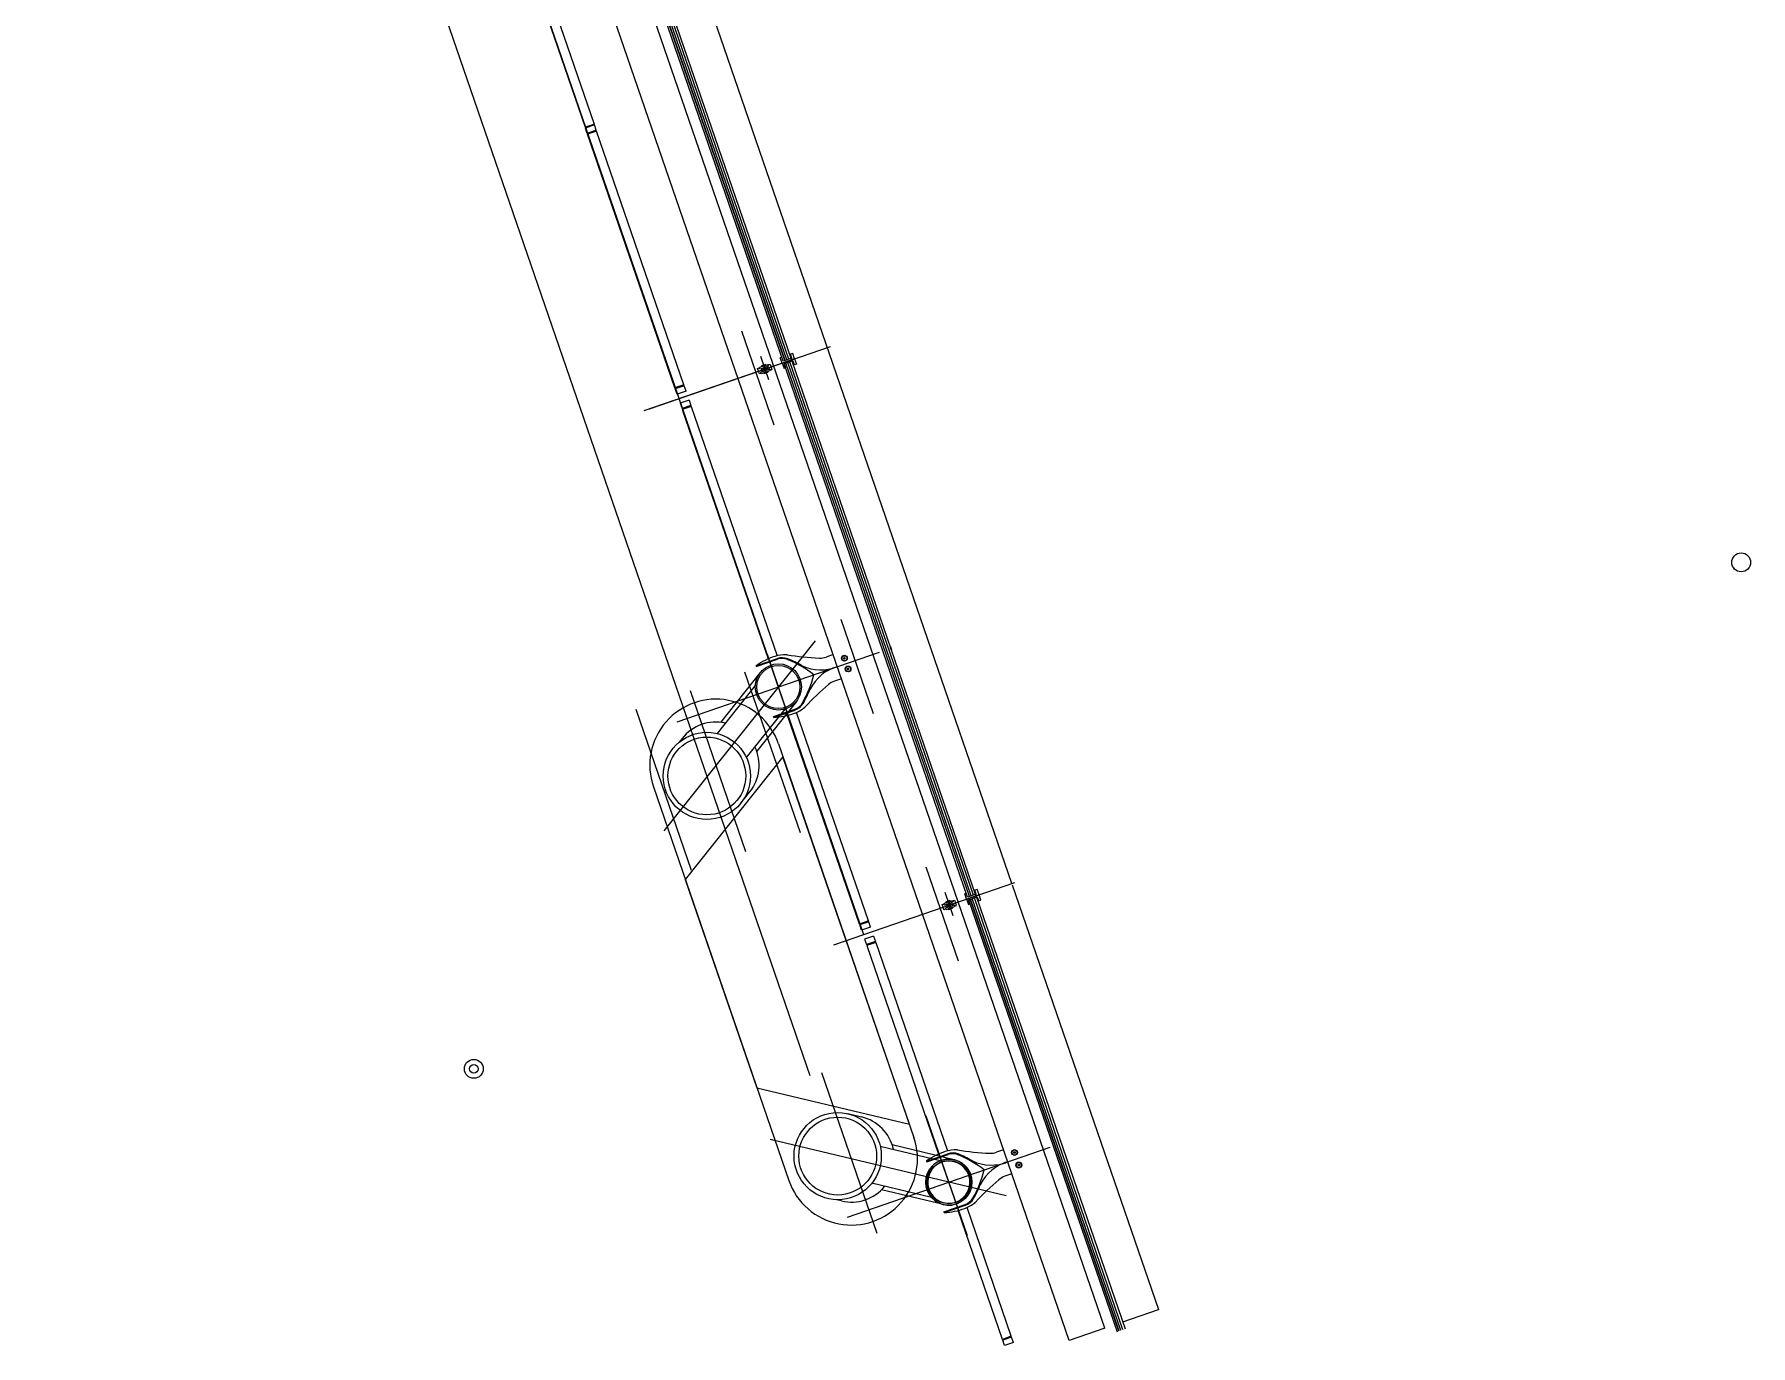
# Model space of a CAD drawing. Extents: x 809434 to 809707, y 818708 to 819364.
# Drawn here: x 809674.48 to 809683.57, y 818780.05 to 818786.99 of the extents above; entities that cross this region are included whole.
import ezdxf

# ---------------------------------------------------------------- set-up
doc = ezdxf.new("R2010")
doc.units = 0
for name, color, linetype in [('MAJ630_1', 7, 'Continuous'), ('MAJ630__', 7, 'Continuous'), ('MAJ640__', 7, 'Continuous'), ('MAJ640__1', 7, 'Continuous'), ('MMH294_S', 7, 'Continuous')]:
    doc.layers.add(name, color=color, linetype=linetype)

msp = doc.modelspace()

# ---------------------------------------------------------------- linework, layer by layer
at = {"layer": 'MAJ630_1'}
for p, q in [((809678.3259, 818783.6099), (809678.1156, 818783.3464)), ((809678.2994, 818783.5411), (809678.097, 818783.2874)), ((809678.4558, 818783.4163), (809678.2519, 818783.1609)), ((809678.517, 818783.4574), (809678.3068, 818783.1939)), ((809677.9122, 818783.2618), (809677.8953, 818783.2406)), ((809678.4217, 818783.2332), (809679.139, 818781.1501)), ((809677.7599, 818783.0053), (809678.4771, 818780.9222)), ((809678.2233, 818782.919), (809678.2694, 818782.9768)), ((809678.7892, 818781.2756), (809678.8611, 818781.2584)), ((809679.2786, 818781.0267), (809678.9607, 818781.1025)), ((809679.3521, 818781.0321), (809679.0242, 818781.1103)), ((809679.2322, 818780.8322), (809678.9165, 818780.9075)), ((809679.2954, 818780.7942), (809678.9675, 818780.8724)), ((809678.7551, 818780.8139), (809678.7287, 818780.8202))]:
    msp.add_line(p, q, dxfattribs=at)
msp.add_lwpolyline([(809679.1149, 818781.22), (809678.4458, 818783.1633), (809677.9286, 818782.5152), (809678.3084, 818781.4123), (809679.1149, 818781.22)], dxfattribs=at)
for centre, radius in [((809678.4215, 818783.5337), 0.1223), ((809678.4215, 818783.5337), 0.1143), ((809678.0428, 818783.063), 0.2309), ((809678.0428, 818783.063), 0.2059), ((809678.7356, 818781.051), 0.2309), ((809678.7356, 818781.051), 0.2059), ((809679.3238, 818780.9132), 0.1223), ((809679.3238, 818780.9132), 0.1143)]:
    msp.add_circle(centre, radius, dxfattribs=at)
for centre, radius, start, end in [((809678.0908, 818783.1193), 0.35, 19, 199.00003), ((809678.0908, 818783.1193), 0.2285, 77.36555, 141.41268), ((809678.0908, 818783.1193), 0.2285, 321.42148, 25.45906), ((809678.8081, 818781.0361), 0.2285, 12.54094, 76.57852), ((809678.8081, 818781.0361), 0.35, 198.9995, 19.00002), ((809678.8081, 818781.0361), 0.2285, 256.58732, 320.63445)]:
    msp.add_arc(centre, radius, start, end, dxfattribs=at)
at = {"layer": 'MAJ630__'}
for p, q in [((809679.6574, 818782.4936), (809675.7506, 818793.8399)), ((809678.4466, 818785.2575), (809677.4748, 818788.0799)), ((809678.4891, 818785.2722), (809677.5174, 818788.0942)), ((809679.1846, 818782.3308), (809677.2328, 818787.9992)), ((809678.4393, 818785.2788), (809678.4319, 818785.2763)), ((809678.4417, 818785.2479), (809678.4319, 818785.2763)), ((809678.4466, 818785.2575), (809678.4393, 818785.2788)), ((809678.5072, 818785.2705), (809678.4417, 818785.2479)), ((809678.5072, 818785.2705), (809678.4417, 818785.2479)), ((809678.4417, 818785.2479), (809678.4515, 818785.2195)), ((809678.4925, 818785.2733), (809678.4466, 818785.2575)), ((809678.4974, 818785.2591), (809678.4515, 818785.2433)), ((809679.4233, 818782.421), (809678.4515, 818785.2433)), ((809678.4515, 818785.2433), (809678.4588, 818785.2221)), ((809678.4975, 818785.2988), (809678.4852, 818785.2946)), ((809678.4925, 818785.2733), (809678.4852, 818785.2946)), ((809679.4658, 818782.4356), (809678.494, 818785.258)), ((809678.4974, 818785.2591), (809678.5047, 818785.2379)), ((809678.5072, 818785.2705), (809678.4975, 818785.2988)), ((809678.517, 818785.2421), (809678.5047, 818785.2379)), ((809678.5072, 818785.2705), (809678.517, 818785.2421)), ((809678.4588, 818785.2221), (809678.4515, 818785.2195)), ((809679.416, 818782.4422), (809679.4087, 818782.4397)), ((809679.4184, 818782.4114), (809679.4087, 818782.4397)), ((809679.4233, 818782.421), (809679.416, 818782.4422)), ((809679.4839, 818782.4339), (809679.4184, 818782.4114)), ((809679.4839, 818782.4339), (809679.4184, 818782.4114)), ((809679.4692, 818782.4368), (809679.4233, 818782.421)), ((809679.4742, 818782.4623), (809679.4619, 818782.458)), ((809679.4692, 818782.4368), (809679.4619, 818782.458)), ((809679.4707, 818782.4214), (809680.2576, 818780.1363)), ((809679.4839, 818782.4339), (809679.4742, 818782.4623)), ((809679.6598, 818782.4865), (809680.4338, 818780.2388)), ((809679.961, 818780.076), (809679.1846, 818782.3308)), ((809679.4282, 818782.4068), (809680.215, 818780.1216)), ((809680.2447, 818780.1737), (809680.4338, 818780.2388)), ((809680.1501, 818780.1411), (809679.961, 818780.076))]:
    msp.add_line(p, q, dxfattribs=at)
for points in [[(809678.3034, 818783.6454), (809678.3048, 818783.6414), (809678.4176, 818783.6803)], [(809678.7115, 818783.7049), (809678.6747, 818783.6922)], [(809678.7555, 818783.5773), (809678.7186, 818783.5646)], [(809678.3972, 818783.3729), (809678.3958, 818783.3769), (809678.5086, 818783.4158)], [(809679.4184, 818782.4114), (809679.4282, 818782.383), (809679.4355, 818782.3855), (809679.4282, 818782.4068), (809679.4741, 818782.4226), (809679.4814, 818782.4013)], [(809679.4814, 818782.4013), (809679.4937, 818782.4055), (809679.4839, 818782.4339)], [(809679.2057, 818781.0249), (809679.2071, 818781.0209), (809679.3199, 818781.0598)], [(809679.6138, 818781.0844), (809679.577, 818781.0717)], [(809679.6578, 818780.9568), (809679.6209, 818780.9441)], [(809679.2995, 818780.7524), (809679.2981, 818780.7564), (809679.411, 818780.7952)]]:
    msp.add_lwpolyline(points, dxfattribs=at)
for radius in [0.1223, 0.1143]:
    msp.add_circle((809678.4215, 818783.5337), radius, dxfattribs=at)
for centre, radius, start, end in [((809678.5035, 818783.3714), 0.3393, 107.29394, 126.13928), ((809678.458, 818783.5321), 0.1724, 87.60393, 108.72489), ((809678.442, 818783.6094), 0.075, 68.03764, 109), ((809678.4643, 818783.6843), 0.02, 80.57421, 87.60393), ((809678.6871, 818785.0262), 1.3402, 260.57421, 267.92155), ((809678.6421, 818783.7868), 0.1, 267.92155, 289), ((809678.2595, 818783.1569), 0.5628, 51.63214, 68.03764), ((809678.0619, 818783.7309), 0.5628, 329.96236, 346.36786), ((809679.5497, 818782.5211), 1.3402, 130.07845, 137.42579), ((809678.7512, 818783.4701), 0.1, 109, 130.07845), ((809678.4493, 818783.5574), 0.1724, 289.2751, 310.39607), ((809678.4842, 818783.4867), 0.075, 289, 329.96236), ((809678.548, 818783.4413), 0.02, 310.39607, 317.42579), ((809678.3862, 818783.712), 0.3393, 271.86071, 290.70605), ((809679.4058, 818780.7509), 0.3393, 107.29394, 126.13928), ((809679.3603, 818780.9116), 0.1724, 87.60393, 108.72489), ((809679.3443, 818780.9888), 0.075, 68.03764, 109), ((809679.3666, 818781.0638), 0.02, 80.57421, 87.60393), ((809679.5894, 818782.4057), 1.3402, 260.57421, 267.92155), ((809679.1618, 818780.5364), 0.5628, 51.63214, 68.03764), ((809679.5444, 818781.1663), 0.1, 267.92155, 289), ((809679.3238, 818780.9132), 0.122, 19, 199), ((809679.3238, 818780.9132), 0.112, 19, 199), ((809678.9642, 818781.1103), 0.5628, 329.96236, 346.36786), ((809679.3238, 818780.9132), 0.122, 199, 19), ((809679.3238, 818780.9132), 0.112, 199, 19), ((809680.452, 818779.9006), 1.3402, 130.07845, 137.42579), ((809679.6535, 818780.8495), 0.1, 109, 130.07845), ((809679.2885, 818781.0915), 0.3393, 271.86071, 290.70605), ((809679.3516, 818780.9369), 0.1724, 289.2751, 310.39607), ((809679.3865, 818780.8662), 0.075, 289, 329.96236), ((809679.4503, 818780.8208), 0.02, 310.39607, 317.42579)]:
    msp.add_arc(centre, radius, start, end, dxfattribs=at)
msp.add_open_spline([(809679.3097, 818782.3567), (809679.3097, 818782.3567), (809679.3097, 818782.3567), (809679.3096, 818782.3567), (809679.3095, 818782.3567), (809679.3095, 818782.3568), (809679.3094, 818782.3568), (809679.3094, 818782.3568), (809679.3093, 818782.3569), (809679.3093, 818782.3569), (809679.3093, 818782.3569), (809679.3092, 818782.357), (809679.3092, 818782.357), (809679.3091, 818782.3571), (809679.3091, 818782.3571), (809679.309, 818782.3571)], degree=3, dxfattribs=at)
at = {"layer": 'MAJ640__'}
for p, q in [((809679.3737, 818782.396), (809677.4219, 818788.0643)), ((809678.4561, 818785.2608), (809677.4842, 818788.0831)), ((809678.4568, 818785.261), (809677.485, 818788.0834)), ((809678.4662, 818785.2643), (809677.4944, 818788.0866)), ((809678.4776, 818785.2682), (809677.5058, 818788.0906)), ((809678.3664, 818785.2392), (809678.3224, 818785.224)), ((809678.3316, 818785.2192), (809678.3623, 818785.2298)), ((809678.3322, 818785.2316), (809678.354, 818785.2391)), ((809678.3329, 818785.2329), (809678.3322, 818785.2316)), ((809678.3322, 818785.2316), (809678.3332, 818785.2288)), ((809678.3527, 818785.2397), (809678.3329, 818785.2329)), ((809678.3332, 818785.2288), (809678.355, 818785.2363)), ((809678.3356, 818785.2296), (809678.3353, 818785.229)), ((809678.3354, 818785.2285), (809678.3353, 818785.229)), ((809678.3526, 818785.2355), (809678.3532, 818785.2352)), ((809678.3527, 818785.2397), (809678.354, 818785.2391)), ((809678.3534, 818785.2347), (809678.3532, 818785.2352)), ((809678.354, 818785.2391), (809678.355, 818785.2363)), ((809678.3699, 818785.2324), (809678.3623, 818785.2298)), ((809678.3675, 818785.2382), (809678.3779, 818785.2418)), ((809678.3779, 818785.2418), (809678.3877, 818785.2134)), ((809679.4328, 818782.4242), (809678.4609, 818785.2466)), ((809679.4335, 818782.4245), (809678.4617, 818785.2468)), ((809679.4429, 818782.4277), (809678.4711, 818785.2501)), ((809679.4543, 818782.4316), (809678.4825, 818785.254)), ((809678.3117, 818785.219), (809678.3222, 818785.2226)), ((809678.3215, 818785.1907), (809678.3117, 818785.219)), ((809678.3319, 818785.1942), (809678.3215, 818785.1907)), ((809678.3238, 818785.2166), (809678.3314, 818785.2192)), ((809678.3371, 818785.2026), (809678.3295, 818785.2)), ((809678.3372, 818785.2027), (809678.368, 818785.2133)), ((809678.3662, 818785.2037), (809678.3445, 818785.1962)), ((809678.3445, 818785.1962), (809678.3454, 818785.1933)), ((809678.3672, 818785.2008), (809678.3454, 818785.1933)), ((809678.3467, 818785.1927), (809678.3454, 818785.1933)), ((809678.3463, 818785.1968), (809678.346, 818785.1978)), ((809678.3467, 818785.1927), (809678.3666, 818785.1996)), ((809678.3643, 818785.203), (809678.364, 818785.204)), ((809678.3662, 818785.2037), (809678.3672, 818785.2008)), ((809678.3666, 818785.1996), (809678.3672, 818785.2008)), ((809678.3773, 818785.2099), (809678.3877, 818785.2134)), ((809680.2245, 818780.1249), (809679.4376, 818782.41)), ((809680.2252, 818780.1252), (809679.4384, 818782.4103)), ((809680.2346, 818780.1284), (809679.4478, 818782.4135)), ((809680.246, 818780.1323), (809679.4592, 818782.4174)), ((809679.2885, 818782.3825), (809679.2989, 818782.386)), ((809679.2933, 818782.3683), (809679.2885, 818782.3825)), ((809679.2982, 818782.3541), (809679.2933, 818782.3683)), ((809679.3086, 818782.3577), (809679.2982, 818782.3541)), ((809679.3431, 818782.4026), (809679.2991, 818782.3875)), ((809679.3005, 818782.38), (809679.3081, 818782.3826)), ((809679.3138, 818782.3661), (809679.3062, 818782.3635)), ((809679.3083, 818782.3827), (809679.339, 818782.3933)), ((809679.3089, 818782.3951), (809679.3307, 818782.4026)), ((809679.3096, 818782.3963), (809679.3089, 818782.3951)), ((809679.3089, 818782.3951), (809679.3099, 818782.3922)), ((809679.3294, 818782.4032), (809679.3096, 818782.3963)), ((809679.3099, 818782.3922), (809679.3317, 818782.3997)), ((809679.3123, 818782.3931), (809679.312, 818782.3924)), ((809679.3121, 818782.3919), (809679.312, 818782.3924)), ((809679.314, 818782.3661), (809679.3447, 818782.3767)), ((809679.3429, 818782.3671), (809679.3212, 818782.3596)), ((809679.3212, 818782.3596), (809679.3221, 818782.3568)), ((809679.3439, 818782.3643), (809679.3221, 818782.3568)), ((809679.3234, 818782.3562), (809679.3221, 818782.3568)), ((809679.323, 818782.3603), (809679.3227, 818782.3612)), ((809679.3234, 818782.3562), (809679.3433, 818782.363)), ((809679.3293, 818782.3989), (809679.3299, 818782.3986)), ((809679.3294, 818782.4032), (809679.3307, 818782.4026)), ((809679.3301, 818782.3981), (809679.3299, 818782.3986)), ((809679.3307, 818782.4026), (809679.3317, 818782.3997)), ((809679.3466, 818782.3959), (809679.339, 818782.3933)), ((809679.341, 818782.3665), (809679.3407, 818782.3674)), ((809679.3429, 818782.3671), (809679.3439, 818782.3643)), ((809679.3433, 818782.363), (809679.3439, 818782.3643)), ((809679.3442, 818782.4017), (809679.3546, 818782.4052)), ((809679.354, 818782.3733), (809679.3644, 818782.3769)), ((809679.3546, 818782.4052), (809679.3595, 818782.3911)), ((809679.3644, 818782.3769), (809679.3595, 818782.3911)), ((809680.1501, 818780.1411), (809679.3737, 818782.396))]:
    msp.add_line(p, q, dxfattribs=at)
for points in [[(809678.333, 818785.1933), (809678.377, 818785.2084)], [(809678.3034, 818783.6454), (809678.4162, 818783.6843)], [(809678.3972, 818783.3729), (809678.51, 818783.4118)], [(809679.3097, 818782.3567), (809679.3537, 818782.3719)], [(809679.2057, 818781.0249), (809679.3185, 818781.0637)], [(809679.2995, 818780.7524), (809679.4123, 818780.7913)]]:
    msp.add_lwpolyline(points, dxfattribs=at)
for centre, radius in [((809678.3497, 818785.2162), 0.006), ((809678.771, 818783.6857), 0.0155), ((809678.771, 818783.6857), 0.0135), ((809678.771, 818783.6857), 0.0042), ((809678.7905, 818783.629), 0.0155), ((809678.7905, 818783.629), 0.0135), ((809678.7905, 818783.629), 0.0042), ((809679.6716, 818781.07), 0.0155), ((809679.6716, 818781.07), 0.0135), ((809679.6716, 818781.07), 0.0042), ((809679.6944, 818781.0038), 0.0155), ((809679.6944, 818781.0038), 0.0135), ((809679.6944, 818781.0038), 0.0042)]:
    msp.add_circle(centre, radius, dxfattribs=at)
for centre, radius, start, end in [((809678.3497, 818785.2162), 0.0109, 101.1265, 116.87349), ((809678.3497, 818785.2162), 0.0095, 325.18264, 72.81736), ((809678.3497, 818785.2162), 0.0095, 146.69488, 251.30512), ((809678.3497, 818785.2162), 0.0109, 281.1265, 296.87349), ((809678.442, 818783.6094), 0.0792, 68.03764, 109), ((809678.2595, 818783.1569), 0.567, 59.89592, 68.03764), ((809678.554, 818783.6648), 0.02, 239.89592, 251.32459), ((809678.6459, 818783.8545), 0.2307, 244.76877, 292.32268), ((809678.7958, 818783.419), 0.2307, 105.67731, 153.23123), ((809678.7958, 818783.419), 0.2307, 105.67731, 112.32268), ((809678.6459, 818783.8545), 0.2307, 285.67731, 292.32268), ((809678.0619, 818783.7309), 0.567, 329.96236, 338.10407), ((809678.6066, 818783.5119), 0.02, 146.67541, 158.10407), ((809678.4842, 818783.4867), 0.0792, 289, 329.96236), ((809679.3264, 818782.3797), 0.0095, 146.69488, 199.00008), ((809679.3264, 818782.3797), 0.0095, 199.00008, 251.30512), ((809679.3264, 818782.3797), 0.006, 18.99986, 199.00013), ((809679.3264, 818782.3797), 0.006, 199.00013, 18.99986), ((809679.3264, 818782.3797), 0.0109, 101.1265, 116.87349), ((809679.3264, 818782.3797), 0.0109, 281.1265, 296.87349), ((809679.3264, 818782.3797), 0.0095, 18.99991, 72.81736), ((809679.3264, 818782.3797), 0.0095, 325.18264, 18.99991), ((809679.3443, 818780.9888), 0.0792, 68.03764, 109), ((809679.1618, 818780.5364), 0.567, 59.89592, 68.03764), ((809679.4563, 818781.0443), 0.02, 239.89592, 251.32459), ((809679.5482, 818781.234), 0.2307, 244.76877, 292.32268), ((809679.6982, 818780.7985), 0.2307, 105.67731, 153.23123), ((809679.5482, 818781.234), 0.2307, 285.67731, 292.32268), ((809679.6982, 818780.7985), 0.2307, 105.67731, 112.32268), ((809678.9642, 818781.1103), 0.567, 329.96236, 338.10407), ((809679.5089, 818780.8914), 0.02, 146.67541, 158.10407), ((809679.3865, 818780.8662), 0.0792, 289, 329.96236)]:
    msp.add_arc(centre, radius, start, end, dxfattribs=at)
for points, degree in [([(809678.3448, 818785.226), (809678.3436, 818785.2243), (809678.3426, 818785.2228)], 2), ([(809678.3513, 818785.2257), (809678.3496, 818785.2263), (809678.3476, 818785.227)], 2), ([(809678.3528, 818785.2252), (809678.3526, 818785.2253), (809678.3524, 818785.2254), (809678.352, 818785.2255), (809678.3518, 818785.2256), (809678.3515, 818785.2257), (809678.3514, 818785.2257), (809678.3513, 818785.2257), (809678.3513, 818785.2257), (809678.3513, 818785.2257)], 3), ([(809678.368, 818785.2133), (809678.368, 818785.2133), (809678.368, 818785.2133), (809678.368, 818785.2135), (809678.3679, 818785.2137), (809678.3678, 818785.2142), (809678.3677, 818785.2146), (809678.3675, 818785.2159), (809678.3674, 818785.2169), (809678.367, 818785.2192), (809678.3667, 818785.2203), (809678.3659, 818785.2227), (809678.3654, 818785.2238), (809678.3644, 818785.2259), (809678.3639, 818785.2268), (809678.3632, 818785.2281), (809678.3629, 818785.2286), (809678.3626, 818785.2292), (809678.3625, 818785.2295), (809678.3624, 818785.2297), (809678.3623, 818785.2298), (809678.3623, 818785.2298)], 3), ([(809678.3664, 818785.2392), (809678.3664, 818785.2392), (809678.3665, 818785.2392), (809678.3666, 818785.2392), (809678.3666, 818785.2392), (809678.3667, 818785.2391), (809678.3667, 818785.2391), (809678.3668, 818785.2391), (809678.3668, 818785.2391), (809678.3668, 818785.239), (809678.3669, 818785.239), (809678.3669, 818785.2389), (809678.367, 818785.2389), (809678.367, 818785.2388), (809678.3671, 818785.2388), (809678.3671, 818785.2388)], 3), ([(809678.3671, 818785.2388), (809678.3675, 818785.2383), (809678.3678, 818785.2378), (809678.3685, 818785.2368), (809678.3688, 818785.2363), (809678.3693, 818785.2353), (809678.3696, 818785.2348), (809678.37, 818785.234), (809678.3701, 818785.2337), (809678.3702, 818785.2334)], 3), ([(809678.3703, 818785.2332), (809678.3703, 818785.2332), (809678.3703, 818785.2331), (809678.3703, 818785.233), (809678.3703, 818785.233), (809678.3703, 818785.2328), (809678.3703, 818785.2327), (809678.3702, 818785.2326), (809678.3701, 818785.2326), (809678.37, 818785.2325), (809678.37, 818785.2325), (809678.3699, 818785.2324), (809678.3699, 818785.2324), (809678.3699, 818785.2324)], 3), ([(809678.3703, 818785.2332), (809678.3703, 818785.2332), (809678.3703, 818785.2332), (809678.3703, 818785.2333), (809678.3703, 818785.2333), (809678.3702, 818785.2333), (809678.3702, 818785.2334), (809678.3702, 818785.2334)], 3), ([(809678.3221, 818785.2233), (809678.3221, 818785.2233), (809678.3221, 818785.2234), (809678.3222, 818785.2235), (809678.3222, 818785.2236), (809678.3222, 818785.2236), (809678.3222, 818785.2237), (809678.3222, 818785.2237), (809678.3222, 818785.2238), (809678.3223, 818785.2238), (809678.3223, 818785.2239), (809678.3223, 818785.2239), (809678.3223, 818785.2239), (809678.3224, 818785.224), (809678.3224, 818785.224), (809678.3224, 818785.224)], 3), ([(809678.323, 818785.2171), (809678.3229, 818785.2175), (809678.3228, 818785.2178), (809678.3226, 818785.2187), (809678.3225, 818785.2192), (809678.3223, 818785.2203), (809678.3223, 818785.2209), (809678.3222, 818785.2221), (809678.3221, 818785.2227), (809678.3221, 818785.2233)], 3), ([(809678.323, 818785.2171), (809678.323, 818785.2171), (809678.323, 818785.2171), (809678.323, 818785.217), (809678.323, 818785.217), (809678.323, 818785.217), (809678.323, 818785.2169), (809678.323, 818785.2169)], 3), ([(809678.3238, 818785.2166), (809678.3238, 818785.2166), (809678.3238, 818785.2166), (809678.3238, 818785.2165), (809678.3237, 818785.2165), (809678.3236, 818785.2165), (809678.3236, 818785.2165), (809678.3235, 818785.2165), (809678.3234, 818785.2166), (809678.3233, 818785.2166), (809678.3232, 818785.2167), (809678.3231, 818785.2168), (809678.3231, 818785.2169), (809678.323, 818785.2169)], 3), ([(809678.3291, 818785.1993), (809678.3291, 818785.1993), (809678.3291, 818785.1993), (809678.3291, 818785.1994), (809678.3291, 818785.1995), (809678.3291, 818785.1996), (809678.3292, 818785.1997), (809678.3292, 818785.1998), (809678.3293, 818785.1999), (809678.3294, 818785.2), (809678.3294, 818785.2), (809678.3295, 818785.2), (809678.3295, 818785.2), (809678.3295, 818785.2)], 3), ([(809678.3291, 818785.1993), (809678.3291, 818785.1992), (809678.3291, 818785.1992), (809678.3292, 818785.1992), (809678.3292, 818785.1992), (809678.3292, 818785.1991), (809678.3292, 818785.1991), (809678.3292, 818785.1991)], 3), ([(809678.3323, 818785.1937), (809678.332, 818785.1942), (809678.3316, 818785.1947), (809678.3309, 818785.1957), (809678.3306, 818785.1961), (809678.3301, 818785.1971), (809678.3298, 818785.1976), (809678.3295, 818785.1984), (809678.3293, 818785.1987), (809678.3292, 818785.1991)], 3), ([(809678.3314, 818785.2192), (809678.3314, 818785.2192), (809678.3314, 818785.2191), (809678.3315, 818785.219), (809678.3315, 818785.2188), (809678.3316, 818785.2182), (809678.3317, 818785.2178), (809678.3319, 818785.2166), (809678.332, 818785.2156), (809678.3325, 818785.2133), (809678.3328, 818785.2121), (809678.3335, 818785.2098), (809678.334, 818785.2087), (809678.335, 818785.2066), (809678.3355, 818785.2057), (809678.3362, 818785.2044), (809678.3365, 818785.2039), (809678.3369, 818785.2032), (809678.337, 818785.203), (809678.3371, 818785.2028), (809678.3371, 818785.2027), (809678.3371, 818785.2026)], 3), ([(809678.3314, 818785.2192), (809678.3314, 818785.2192), (809678.3315, 818785.2192), (809678.3316, 818785.2192)], 2), ([(809678.333, 818785.1933), (809678.333, 818785.1933), (809678.3329, 818785.1933), (809678.3329, 818785.1933), (809678.3328, 818785.1933), (809678.3328, 818785.1933), (809678.3327, 818785.1934), (809678.3327, 818785.1934), (809678.3326, 818785.1934), (809678.3326, 818785.1934), (809678.3326, 818785.1935), (809678.3325, 818785.1935), (809678.3325, 818785.1935), (809678.3324, 818785.1936), (809678.3324, 818785.1937), (809678.3323, 818785.1937)], 3), ([(809678.3372, 818785.2027), (809678.3372, 818785.2027), (809678.3371, 818785.2026), (809678.3371, 818785.2026)], 2), ([(809678.3372, 818785.2027), (809678.3372, 818785.2027), (809678.3371, 818785.2026), (809678.3371, 818785.2026)], 2), ([(809678.3426, 818785.2228), (809678.3426, 818785.2227), (809678.3426, 818785.2227), (809678.3426, 818785.2226), (809678.3425, 818785.2226), (809678.3424, 818785.2223), (809678.3422, 818785.2222), (809678.342, 818785.2218), (809678.3419, 818785.2216), (809678.3418, 818785.2214)], 3), ([(809678.3467, 818785.2072), (809678.3469, 818785.2072), (809678.3471, 818785.2071), (809678.3475, 818785.207), (809678.3477, 818785.2069), (809678.3479, 818785.2068), (809678.348, 818785.2068), (809678.3481, 818785.2067), (809678.3481, 818785.2067), (809678.3481, 818785.2067)], 3), ([(809678.3481, 818785.2067), (809678.3499, 818785.2061), (809678.3518, 818785.2055)], 2), ([(809678.3547, 818785.2065), (809678.3558, 818785.2082), (809678.3568, 818785.2097)], 2), ([(809678.3568, 818785.2097), (809678.3568, 818785.2097), (809678.3568, 818785.2097), (809678.3569, 818785.2098), (809678.3569, 818785.2099), (809678.3571, 818785.2101), (809678.3572, 818785.2103), (809678.3574, 818785.2107), (809678.3575, 818785.2108), (809678.3577, 818785.211)], 3), ([(809678.3756, 818785.2159), (809678.375, 818785.2157), (809678.3743, 818785.2155), (809678.3727, 818785.2149), (809678.3718, 818785.2146), (809678.3702, 818785.214), (809678.3696, 818785.2138), (809678.3687, 818785.2135), (809678.3684, 818785.2134), (809678.368, 818785.2133)], 3), ([(809678.3756, 818785.2159), (809678.3747, 818785.2156), (809678.3739, 818785.2153), (809678.373, 818785.215), (809678.3717, 818785.2146), (809678.3705, 818785.2141), (809678.3692, 818785.2137), (809678.3688, 818785.2135), (809678.3684, 818785.2134), (809678.368, 818785.2133)], 3), ([(809678.3756, 818785.2159), (809678.3756, 818785.2159), (809678.3756, 818785.2159), (809678.3757, 818785.2159), (809678.3757, 818785.2159), (809678.3758, 818785.2159), (809678.3758, 818785.2159), (809678.3759, 818785.2159), (809678.376, 818785.2159), (809678.3762, 818785.2158), (809678.3762, 818785.2158), (809678.3763, 818785.2157), (809678.3764, 818785.2156), (809678.3764, 818785.2155)], 3), ([(809678.3764, 818785.2153), (809678.3764, 818785.2153), (809678.3764, 818785.2154), (809678.3764, 818785.2154), (809678.3764, 818785.2155), (809678.3764, 818785.2155), (809678.3764, 818785.2155), (809678.3764, 818785.2155)], 3), ([(809678.3764, 818785.2153), (809678.3765, 818785.215), (809678.3766, 818785.2147), (809678.3768, 818785.2138), (809678.3769, 818785.2133), (809678.3771, 818785.2121), (809678.3772, 818785.2116), (809678.3773, 818785.2104), (809678.3773, 818785.2098), (809678.3773, 818785.2092)], 3), ([(809678.3773, 818785.2092), (809678.3773, 818785.2091), (809678.3773, 818785.209), (809678.3773, 818785.2089), (809678.3773, 818785.2089), (809678.3772, 818785.2088), (809678.3772, 818785.2088), (809678.3772, 818785.2087), (809678.3772, 818785.2087), (809678.3772, 818785.2086), (809678.3772, 818785.2086), (809678.3771, 818785.2085), (809678.3771, 818785.2085), (809678.377, 818785.2085), (809678.377, 818785.2084), (809678.377, 818785.2084)], 3), ([(809679.2988, 818782.3867), (809679.2988, 818782.3868), (809679.2989, 818782.3869), (809679.2989, 818782.387), (809679.2989, 818782.387), (809679.2989, 818782.3871), (809679.2989, 818782.3871), (809679.2989, 818782.3872), (809679.2989, 818782.3872), (809679.299, 818782.3873), (809679.299, 818782.3873), (809679.299, 818782.3874), (809679.299, 818782.3874), (809679.2991, 818782.3874), (809679.2991, 818782.3875), (809679.2991, 818782.3875)], 3), ([(809679.2997, 818782.3806), (809679.2996, 818782.3809), (809679.2995, 818782.3812), (809679.2993, 818782.3821), (809679.2992, 818782.3826), (809679.299, 818782.3838), (809679.299, 818782.3843), (809679.2989, 818782.3855), (809679.2988, 818782.3861), (809679.2988, 818782.3867)], 3), ([(809679.2997, 818782.3806), (809679.2997, 818782.3806), (809679.2997, 818782.3805), (809679.2997, 818782.3805), (809679.2997, 818782.3804), (809679.2997, 818782.3804), (809679.2997, 818782.3804), (809679.2997, 818782.3804)], 3), ([(809679.3005, 818782.38), (809679.3005, 818782.38), (809679.3005, 818782.38), (809679.3005, 818782.38), (809679.3004, 818782.38), (809679.3003, 818782.38), (809679.3003, 818782.38), (809679.3002, 818782.38), (809679.3001, 818782.38), (809679.3, 818782.3801), (809679.2999, 818782.3801), (809679.2998, 818782.3802), (809679.2998, 818782.3803), (809679.2997, 818782.3804)], 3), ([(809679.3058, 818782.3627), (809679.3058, 818782.3627), (809679.3058, 818782.3628), (809679.3058, 818782.3629), (809679.3058, 818782.3629), (809679.3058, 818782.3631), (809679.3059, 818782.3632), (809679.3059, 818782.3633), (809679.306, 818782.3633), (809679.3061, 818782.3634), (809679.3061, 818782.3634), (809679.3062, 818782.3635), (809679.3062, 818782.3635), (809679.3062, 818782.3635)], 3), ([(809679.3058, 818782.3627), (809679.3058, 818782.3627), (809679.3058, 818782.3627), (809679.3059, 818782.3626), (809679.3059, 818782.3626), (809679.3059, 818782.3626), (809679.3059, 818782.3625), (809679.3059, 818782.3625)], 3), ([(809679.309, 818782.3571), (809679.3087, 818782.3576), (809679.3083, 818782.3581), (809679.3076, 818782.3591), (809679.3073, 818782.3596), (809679.3068, 818782.3606), (809679.3065, 818782.3611), (809679.3062, 818782.3619), (809679.306, 818782.3622), (809679.3059, 818782.3625)], 3), ([(809679.3081, 818782.3826), (809679.3082, 818782.3826), (809679.3082, 818782.3827), (809679.3083, 818782.3827)], 2), ([(809679.3081, 818782.3826), (809679.3081, 818782.3826), (809679.3081, 818782.3826), (809679.3082, 818782.3824), (809679.3082, 818782.3822), (809679.3084, 818782.3817), (809679.3084, 818782.3813), (809679.3086, 818782.38), (809679.3087, 818782.379), (809679.3092, 818782.3767), (809679.3095, 818782.3756), (809679.3099, 818782.3742), (809679.3099, 818782.3741), (809679.31, 818782.374)], 3), ([(809679.31, 818782.374), (809679.3103, 818782.373), (809679.3107, 818782.372), (809679.3117, 818782.37), (809679.3122, 818782.3691), (809679.3129, 818782.3678), (809679.3132, 818782.3673), (809679.3136, 818782.3667), (809679.3137, 818782.3664), (809679.3138, 818782.3662), (809679.3138, 818782.3661), (809679.3138, 818782.3661)], 3), ([(809679.314, 818782.3661), (809679.3139, 818782.3661), (809679.3138, 818782.3661), (809679.3138, 818782.3661)], 2), ([(809679.314, 818782.3661), (809679.3139, 818782.3661), (809679.3138, 818782.3661), (809679.3138, 818782.3661)], 2), ([(809679.3193, 818782.3862), (809679.3193, 818782.3862), (809679.3193, 818782.3862), (809679.3193, 818782.3861), (809679.3192, 818782.386), (809679.3191, 818782.3858), (809679.3189, 818782.3856), (809679.3187, 818782.3852), (809679.3186, 818782.3851), (809679.3185, 818782.3849)], 3), ([(809679.3215, 818782.3894), (809679.3203, 818782.3877), (809679.3193, 818782.3862)], 2), ([(809679.3234, 818782.3707), (809679.3236, 818782.3706), (809679.3238, 818782.3705), (809679.3242, 818782.3704), (809679.3244, 818782.3703), (809679.3246, 818782.3702), (809679.3247, 818782.3702), (809679.3248, 818782.3702), (809679.3248, 818782.3702), (809679.3249, 818782.3702)], 3), ([(809679.328, 818782.3892), (809679.3263, 818782.3898), (809679.3243, 818782.3904)], 2), ([(809679.3249, 818782.3702), (809679.3266, 818782.3696), (809679.3285, 818782.3689)], 2), ([(809679.3295, 818782.3887), (809679.3293, 818782.3887), (809679.3291, 818782.3888), (809679.3287, 818782.3889), (809679.3285, 818782.389), (809679.3282, 818782.3891), (809679.3281, 818782.3891), (809679.328, 818782.3892), (809679.328, 818782.3892), (809679.328, 818782.3892)], 3), ([(809679.3314, 818782.3699), (809679.3325, 818782.3716), (809679.3335, 818782.3731)], 2), ([(809679.3335, 818782.3731), (809679.3335, 818782.3732), (809679.3335, 818782.3732), (809679.3336, 818782.3733), (809679.3336, 818782.3733), (809679.3338, 818782.3736), (809679.3339, 818782.3737), (809679.3341, 818782.3741), (809679.3342, 818782.3743), (809679.3344, 818782.3745)], 3), ([(809679.3428, 818782.3853), (809679.3425, 818782.3863), (809679.3421, 818782.3873), (809679.3411, 818782.3893), (809679.3406, 818782.3902), (809679.3399, 818782.3915), (809679.3396, 818782.392), (809679.3393, 818782.3927), (809679.3392, 818782.3929), (809679.3391, 818782.3931), (809679.339, 818782.3932), (809679.339, 818782.3933)], 3), ([(809679.3447, 818782.3767), (809679.3447, 818782.3767), (809679.3447, 818782.3768), (809679.3447, 818782.3769), (809679.3446, 818782.3771), (809679.3445, 818782.3777), (809679.3444, 818782.3781), (809679.3442, 818782.3793), (809679.3441, 818782.3803), (809679.3437, 818782.3826), (809679.3434, 818782.3838), (809679.3429, 818782.3851), (809679.3429, 818782.3852), (809679.3428, 818782.3853)], 3), ([(809679.3431, 818782.4026), (809679.3431, 818782.4026), (809679.3432, 818782.4026), (809679.3433, 818782.4026), (809679.3433, 818782.4026), (809679.3434, 818782.4026), (809679.3434, 818782.4025), (809679.3435, 818782.4025), (809679.3435, 818782.4025), (809679.3435, 818782.4025), (809679.3436, 818782.4024), (809679.3436, 818782.4024), (809679.3437, 818782.4024), (809679.3437, 818782.4023), (809679.3438, 818782.4022), (809679.3438, 818782.4022)], 3), ([(809679.3438, 818782.4022), (809679.3442, 818782.4017), (809679.3445, 818782.4012), (809679.3452, 818782.4002), (809679.3455, 818782.3998), (809679.346, 818782.3988), (809679.3463, 818782.3983), (809679.3467, 818782.3975), (809679.3468, 818782.3972), (809679.3469, 818782.3968)], 3), ([(809679.3523, 818782.3793), (809679.3517, 818782.3791), (809679.351, 818782.3789), (809679.3494, 818782.3783), (809679.3485, 818782.378), (809679.3469, 818782.3775), (809679.3463, 818782.3773), (809679.3454, 818782.377), (809679.3451, 818782.3768), (809679.3447, 818782.3767)], 3), ([(809679.3523, 818782.3793), (809679.3515, 818782.379), (809679.3506, 818782.3787), (809679.3497, 818782.3784), (809679.3484, 818782.378), (809679.3472, 818782.3776), (809679.3459, 818782.3771), (809679.3455, 818782.377), (809679.3451, 818782.3769), (809679.3447, 818782.3767)], 3), ([(809679.347, 818782.3966), (809679.347, 818782.3966), (809679.347, 818782.3966), (809679.347, 818782.3965), (809679.347, 818782.3964), (809679.347, 818782.3963), (809679.347, 818782.3962), (809679.3469, 818782.3961), (809679.3468, 818782.396), (809679.3467, 818782.3959), (809679.3467, 818782.3959), (809679.3466, 818782.3959), (809679.3466, 818782.3959), (809679.3466, 818782.3959)], 3), ([(809679.347, 818782.3966), (809679.347, 818782.3967), (809679.347, 818782.3967), (809679.347, 818782.3967), (809679.347, 818782.3967), (809679.3469, 818782.3968), (809679.3469, 818782.3968), (809679.3469, 818782.3968)], 3), ([(809679.3523, 818782.3793), (809679.3523, 818782.3793), (809679.3523, 818782.3793), (809679.3524, 818782.3794), (809679.3524, 818782.3794), (809679.3525, 818782.3794), (809679.3525, 818782.3794), (809679.3526, 818782.3794), (809679.3527, 818782.3793), (809679.3529, 818782.3793), (809679.3529, 818782.3792), (809679.353, 818782.3791), (809679.3531, 818782.379), (809679.3531, 818782.379)], 3), ([(809679.3532, 818782.3788), (809679.3531, 818782.3788), (809679.3531, 818782.3788), (809679.3531, 818782.3789), (809679.3531, 818782.3789), (809679.3531, 818782.3789), (809679.3531, 818782.379), (809679.3531, 818782.379)], 3), ([(809679.3532, 818782.3788), (809679.3532, 818782.3784), (809679.3533, 818782.3781), (809679.3535, 818782.3772), (809679.3536, 818782.3767), (809679.3538, 818782.3756), (809679.3539, 818782.375), (809679.354, 818782.3738), (809679.354, 818782.3732), (809679.354, 818782.3726)], 3), ([(809679.354, 818782.3726), (809679.354, 818782.3726), (809679.354, 818782.3725), (809679.354, 818782.3724), (809679.354, 818782.3723), (809679.3539, 818782.3723), (809679.3539, 818782.3722), (809679.3539, 818782.3722), (809679.3539, 818782.3721), (809679.3539, 818782.3721), (809679.3539, 818782.372), (809679.3538, 818782.372), (809679.3538, 818782.372), (809679.3537, 818782.3719), (809679.3537, 818782.3719), (809679.3537, 818782.3719)], 3)]:
    msp.add_open_spline(points, degree=degree, dxfattribs=at)
at = {"layer": 'MAJ640__1'}
for p, q in [((809674.4824, 818793.4032), (809678.5889, 818781.4769)), ((809676.9192, 818787.8965), (809678.8726, 818782.2234)), ((809678.3993, 818784.9186), (809678.2276, 818785.4172)), ((809677.7389, 818785.0059), (809678.6971, 818785.3359)), ((809678.3261, 818785.2849), (809678.3689, 818785.1606)), ((809678.4891, 818785.2722), (809678.494, 818785.258)), ((809677.958, 818784.8796), (809677.848, 818785.1992)), ((809678.9249, 818783.3923), (809678.7532, 818783.8909)), ((809678.6164, 818783.778), (809677.8146, 818782.7732)), ((809678.5425, 818783.1823), (809678.3244, 818783.8156)), ((809677.8855, 818783.3491), (809678.9574, 818783.7182)), ((809678.3619, 818783.7066), (809678.4793, 818783.3657)), ((809679.0147, 818783.7459), (809679.0196, 818783.7317)), ((809678.243, 818783.6141), (809678.5361, 818782.7629)), ((809677.9546, 818783.5148), (809678.2477, 818782.6636)), ((809677.6662, 818783.4155), (809677.9593, 818782.5643)), ((809678.7156, 818782.1694), (809679.6738, 818782.4993)), ((809679.376, 818782.082), (809679.2044, 818782.5807)), ((809679.376, 818782.082), (809679.2044, 818782.5807)), ((809679.3028, 818782.4483), (809679.3456, 818782.3241)), ((809679.3028, 818782.4483), (809679.3456, 818782.3241)), ((809679.4658, 818782.4356), (809679.4707, 818782.4214)), ((809679.4658, 818782.4356), (809679.4707, 818782.4214)), ((809678.9443, 818780.6406), (809678.6512, 818781.4918)), ((809679.2028, 818781.2646), (809679.4208, 818780.6312)), ((809679.6278, 818780.8407), (809678.3773, 818781.1388)), ((809678.7878, 818780.7286), (809679.8598, 818781.0977)), ((809679.3833, 818780.7402), (809679.2659, 818781.0811))]:
    msp.add_line(p, q, dxfattribs=at)
msp.add_lwpolyline([(809677.7117, 818784.9965), (809678.4694, 818785.2574)], dxfattribs=at)
for centre, radius in [((809678.4916, 818785.2651), 0.003), ((809683.5191, 818784.1931), 0.05), ((809679.0171, 818783.7388), 0.003), ((809679.4683, 818782.4285), 0.003), ((809679.4683, 818782.4285), 0.003), ((809676.809, 818781.5128), 0.05), ((809676.809, 818781.5128), 0.0228)]:
    msp.add_circle(centre, radius, dxfattribs=at)
at = {"layer": 'MMH294_S'}
for p, q in [((809676.9683, 818787.7463), (809677.3987, 818786.4963)), ((809677.0157, 818787.7621), (809677.4459, 818786.5126)), ((809677.4263, 818786.5058), (809677.3987, 818786.4963)), ((809677.4476, 818786.5079), (809677.4003, 818786.4916)), ((809677.4459, 818786.5126), (809677.4263, 818786.5058)), ((809677.4457, 818786.5072), (809677.444, 818786.512)), ((809677.4573, 818786.4795), (809677.4476, 818786.5079)), ((809677.41, 818786.4632), (809677.4003, 818786.4916)), ((809677.4022, 818786.4923), (809677.4005, 818786.497)), ((809677.4573, 818786.4795), (809677.41, 818786.4632)), ((809677.459, 818786.4748), (809677.4117, 818786.4585)), ((809677.874, 818785.1159), (809677.4117, 818786.4585)), ((809677.4136, 818786.4592), (809677.4119, 818786.4639)), ((809677.4571, 818786.4741), (809677.4554, 818786.4789)), ((809677.9213, 818785.1322), (809677.459, 818786.4748)), ((809677.9213, 818785.1322), (809677.874, 818785.1159)), ((809677.9229, 818785.1274), (809677.8756, 818785.1112)), ((809677.8854, 818785.0828), (809677.8756, 818785.1112)), ((809677.8775, 818785.1118), (809677.8759, 818785.1165)), ((809677.9327, 818785.0991), (809677.8854, 818785.0828)), ((809677.9489, 818785.0518), (809677.9017, 818785.0355)), ((809677.921, 818785.1268), (809677.9194, 818785.1315)), ((809677.9327, 818785.0991), (809677.9229, 818785.1274)), ((809677.9489, 818785.0518), (809677.9587, 818785.0234)), ((809677.9017, 818785.0355), (809677.9114, 818785.0071)), ((809677.9587, 818785.0234), (809677.9114, 818785.0071)), ((809677.9603, 818785.0187), (809677.913, 818785.0024)), ((809677.913, 818785.0024), (809678.3676, 818783.6823)), ((809677.9133, 818785.0078), (809677.9149, 818785.0031)), ((809677.9568, 818785.0228), (809677.9584, 818785.018)), ((809677.9603, 818785.0187), (809678.4147, 818783.699)), ((809678.8507, 818782.2793), (809678.4705, 818783.3834)), ((809678.898, 818782.2956), (809678.5179, 818783.3993)), ((809678.898, 818782.2956), (809678.8507, 818782.2793)), ((809678.8996, 818782.2909), (809678.8523, 818782.2746)), ((809678.8621, 818782.2462), (809678.8523, 818782.2746)), ((809678.8542, 818782.2752), (809678.8526, 818782.28)), ((809678.9094, 818782.2625), (809678.8621, 818782.2462)), ((809678.8977, 818782.2902), (809678.8961, 818782.2949)), ((809678.9094, 818782.2625), (809678.8996, 818782.2909)), ((809678.9256, 818782.2152), (809678.8784, 818782.199)), ((809678.8784, 818782.199), (809678.8881, 818782.1706)), ((809678.9354, 818782.1869), (809678.8881, 818782.1706)), ((809678.937, 818782.1821), (809678.8898, 818782.1659)), ((809678.8898, 818782.1659), (809679.2699, 818781.0618)), ((809678.89, 818782.1712), (809678.8916, 818782.1665)), ((809678.9256, 818782.2152), (809678.9354, 818782.1869)), ((809678.9335, 818782.1862), (809678.9351, 818782.1815)), ((809678.937, 818782.1821), (809679.3171, 818781.0785)), ((809679.6549, 818780.0973), (809679.4203, 818780.7788)), ((809679.6076, 818780.081), (809679.3728, 818780.7629)), ((809679.6549, 818780.0973), (809679.6076, 818780.081)), ((809679.6565, 818780.0925), (809679.6093, 818780.0763)), ((809679.619, 818780.0479), (809679.6093, 818780.0763)), ((809679.6112, 818780.0769), (809679.6095, 818780.0816)), ((809679.6663, 818780.0642), (809679.619, 818780.0479)), ((809679.6546, 818780.0919), (809679.653, 818780.0966)), ((809679.6663, 818780.0642), (809679.6565, 818780.0925))]:
    msp.add_line(p, q, dxfattribs=at)

doc.saveas('drawing.dxf')
